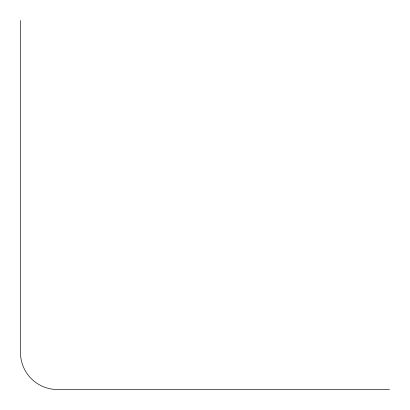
<?xml version="1.0" encoding="UTF-8"?>
<svg xmlns="http://www.w3.org/2000/svg" width="410" height="410" viewBox="0 0 410 410"><rect width="100%" height="100%" fill="white"/><g stroke="black" fill="none" stroke-linecap="round" stroke-linejoin="round"><path stroke-width="0.61" d="M389.5 389.5L57.4 389.5A36.9 36.9 0 0 1 20.5 352.6L20.5 20.5"/></g></svg>
